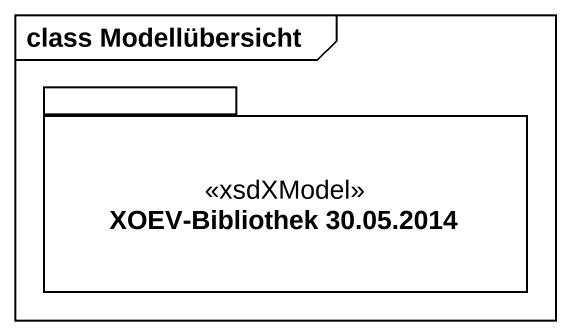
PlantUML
@startuml
mainframe class Modellübersicht
package "XOEV-Bibliothek 30.05.2014" as XOEV_Bibliothek_30_05_2014 <<xsdXModel>> {
}
@enduml
